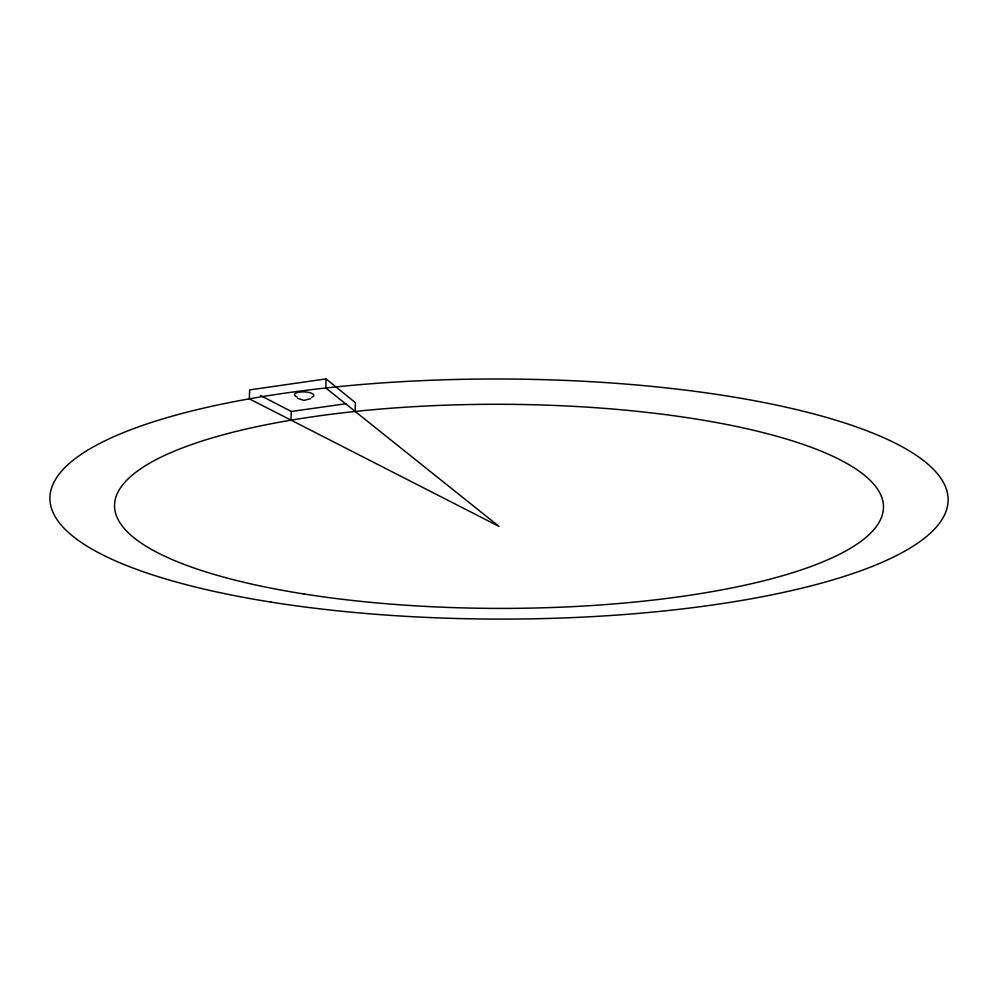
<?xml version="1.0" encoding="UTF-8"?>
<svg xmlns="http://www.w3.org/2000/svg" width="998" height="998" viewBox="0 0 998 998"><rect width="100%" height="100%" fill="white"/><g stroke="black" fill="none" stroke-linecap="round" stroke-linejoin="round"><path stroke-width="1.5" d="M355.163 411.45L355.363 402.668L326.059 378.903L249.675 389.894L249.325 398.838L498.95 526.37L325.81 387.985L326.059 378.903M291.042 420.158L291.316 411.488L260.416 395.47M310.727 398.651L303.928 400.398L297.728 398.352M291.316 411.488L346.456 403.666M295.658 396.243A9.706 3.156 2.2 0 1 298.477 392.289A9.706 3.156 2.2 0 1 311.239 393.112A9.706 3.156 2.2 0 1 311.675 397.291M297.154 396.967A9.706 3.156 2.2 0 1 296.344 396.618M271.082 602.118A449.125 120.059 0.1 0 0 948.1 500.809A449.125 120.059 0.1 0 0 277.793 394.198A449.125 120.059 0.1 0 0 271.082 602.118M304.128 594.01A384.492 102.07 0.1 0 0 883.455 507.77A384.492 102.07 0.1 0 0 309.355 417.251A384.492 102.07 0.1 0 0 304.128 594.01"/></g></svg>
